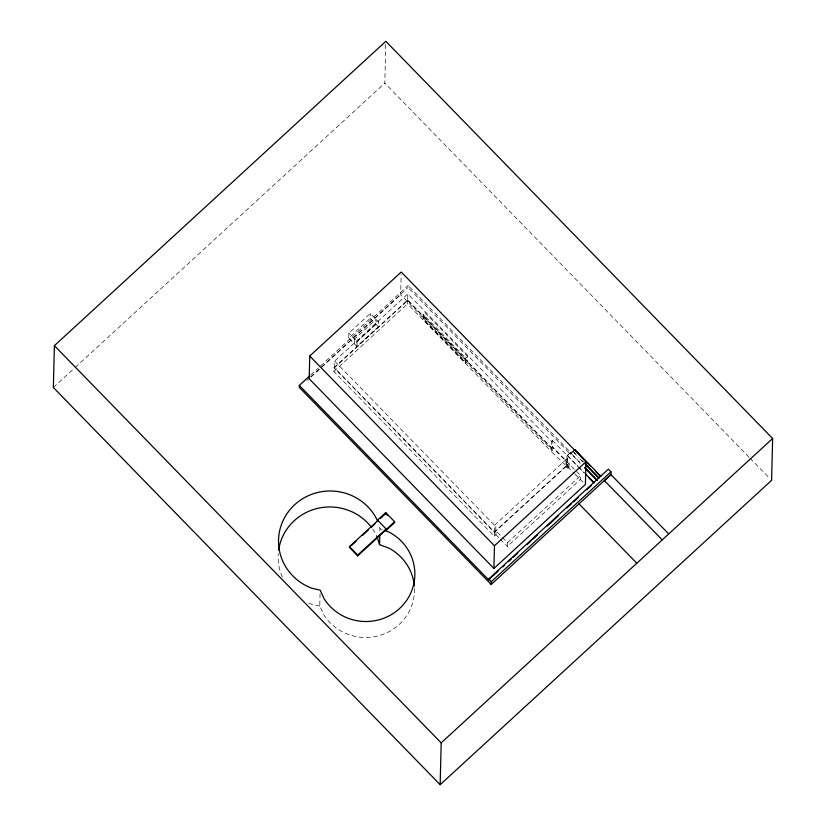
<?xml version="1.0" encoding="UTF-8"?>
<svg xmlns="http://www.w3.org/2000/svg" width="826" height="826" viewBox="0 0 826 826"><rect width="100%" height="100%" fill="white"/><g stroke="black" fill="none" stroke-linecap="round" stroke-linejoin="round"><path stroke-width="0.62" stroke-dasharray="4.13 3.1" d="M414.456 588.597A48.982 47.567 1.4 0 1 379.547 635.504A48.982 47.567 1.4 0 1 323.813 614.833L319.765 606.077L320.065 593.811M551.314 447.496L552.315 446.577L580.575 475.6L580.482 479.369L507.401 546.482L507.494 542.703L496.003 530.901L495.91 534.68L494.258 536.208L333.859 371.493L333.952 367.715L407.683 300.003L551.314 447.496L551.107 451.378L574.049 473.246M334.478 367.725L334.644 361.107L407.837 293.891L551.458 441.383L551.293 448.012L552.295 447.093L567.09 462.281L565.986 463.303L567.441 464.801L494.361 531.913L334.478 367.725L407.672 300.519L407.837 293.891M348.748 338.061L348.861 333.136L370.327 313.426L378.504 321.82L378.38 326.755L356.925 346.466L348.748 338.061L370.203 318.351L370.327 313.426M356.925 346.466L357.038 341.53L348.861 333.136M749.12 457.232L384.813 83.127L385.773 43.83M379.888 531.17L379.939 528.712L378.566 524.365M407.683 300.003L407.476 303.885L551.107 451.378L552.222 450.346L400.672 294.727L401.168 274.552M573.987 450.996L570.467 454.228L408.075 287.469L408.127 285.517L319.197 367.178M423.015 319.063L423.129 314.262L424.925 312.61L467.609 356.44L467.485 361.241L465.688 362.893L423.015 319.063L424.812 317.411L424.925 312.61M423.645 314.974L423.542 319.414L465.172 362.17L465.286 357.741M465.688 362.893L465.812 358.092L423.129 314.262M494.258 536.208L494.34 532.429L333.952 367.715M494.361 531.913L494.526 525.284L334.644 361.107M495.745 530.643L495.91 524.014M552.222 450.346L552.46 440.464L551.458 441.383M565.986 463.303L566.14 456.675L570.498 452.741L581.277 463.799M494.34 532.429L569.083 463.799L568.99 467.578L567.885 468.59L566.419 467.093L566.512 463.314L567.627 462.292M567.09 462.281L567.255 455.653M567.297 455.684L570.518 452.276L408.127 285.517M568.99 467.578L567.534 466.07L567.607 458.172L566.14 456.675M567.885 468.59L567.978 464.811L566.512 463.314M570.467 454.228L570.518 452.276M53.37 387.497L74.257 368.303M75.207 367.436L384.813 83.127M310.679 374.994L318.247 368.045M306.849 380.425L309.688 377.812M310.638 376.945L408.075 287.469M311.061 377.017L400.672 294.727M357.038 341.53L378.504 321.82M333.859 371.493L407.476 303.885M465.812 358.092L467.609 356.44M572.821 451.058L570.487 453.195L580.368 463.334M494.526 525.284L567.607 458.172M566.419 467.093L567.534 466.07M507.494 542.703L580.575 475.6M319.765 606.077L311.867 604.322A51.749 50.262 1.4 0 1 307.344 602.443M379.939 528.712L382.242 529.569M574.968 474.124L585.417 484.439M750.018 458.162L769.811 478.481M573.719 451.977L575.515 453.825M581.803 460.278L583.6 462.126M573.709 452.431L579.098 457.965M579.997 458.884L583.579 462.581M567.307 455.219L578.086 466.287M578.985 467.206L584.364 472.74M552.46 440.464L584.354 473.195M424.812 317.411L467.485 361.241M407.672 300.519L551.293 448.012M370.203 318.351L378.38 326.755M495.91 534.68L499.451 538.315M500.329 539.223L507.401 546.482M282.337 577.033A51.749 50.262 1.4 0 1 278.238 553.647M372.671 529.032A51.749 50.262 1.4 0 1 376.904 536.332M354.643 339.063L354.519 343.998L375.985 324.288L376.098 319.352L354.643 339.063"/><path stroke-width="1.24" d="M54.392 345.671L53.37 387.497L440.165 784.7L771.608 480.329L772.63 438.503L385.835 41.3L54.392 345.671L441.187 742.873L440.165 784.7M309.74 375.861L299.332 385.422L299.28 387.373L491.212 584.467L610.889 474.558L668.709 533.937M309.729 356.047L309.172 378.752L493.917 568.464L585.417 484.439L585.964 461.734L401.23 272.022L309.729 356.047L494.464 545.759L493.917 568.464M377.843 521.32L377.854 520.545L349.439 546.647L349.419 547.411L357.658 555.877L386.072 529.776L386.093 529.012L357.679 555.103L357.658 555.877M377.554 520.122L386.403 529.218L386.382 530.199L394.58 522.672L394.601 521.691L385.752 512.595L377.554 520.122L377.523 521.103L377.296 520.37A51.749 50.262 1.4 0 0 292.321 507.03A51.749 50.262 1.4 0 0 312.259 588.36L320.158 590.125L324.195 598.871A48.982 47.567 1.4 0 0 401.508 606.645A48.982 47.567 1.4 0 0 389.129 532.12L384.534 530.416M414.311 586.119A48.982 47.567 1.4 0 0 388.736 548.072L379.557 544.664L379.795 534.845M387.497 515.393L385.721 513.576L385.752 512.595M498.088 571.189L488.651 579.842L488.672 579.047L608.359 469.137L610.961 471.811L610.889 474.682L604.405 480.639L662.225 539.894M491.212 584.467L491.274 581.71L488.672 579.047M573.502 450.882L574.886 449.612L582.051 457.563M380.259 518.594L385.721 513.576M351.318 545.676L356.047 541.329M362.686 535.238L368.365 530.013M371.204 527.401L374.994 523.921M386.403 529.218L394.601 521.691M494.464 545.759L585.964 461.734M502.797 566.853L504.686 565.129M508.455 561.659L511.284 559.068M513.163 557.333L517.881 553.007M527.308 544.344L531.077 540.885M532.966 539.151L537.674 534.825M547.101 526.172L558.417 515.775M566.904 507.99L571.613 503.654M573.502 501.929L578.221 497.603M586.697 489.808L591.416 485.481M491.274 581.71L610.961 471.811M441.187 742.873L772.63 438.503M574.886 449.612L600.915 476.344M585.644 461.249L590.136 465.864M595.515 471.398L600.006 476.003M585.386 463.964L598.86 477.8M585.376 464.418L598.85 478.254M584.87 467.485L597.435 480.402M584.86 467.95L596.527 479.937M585.262 473.659L594.245 482.88M588.845 477.81L593.336 482.415M578.995 503.85L636.815 563.229M299.332 385.422L488.651 579.842M349.439 546.647L357.679 555.103M376.904 536.332L379.557 544.664M278.63 550.095A51.749 50.262 1.4 0 1 316.967 508.527A51.749 50.262 1.4 0 1 371.235 527.081"/></g></svg>
